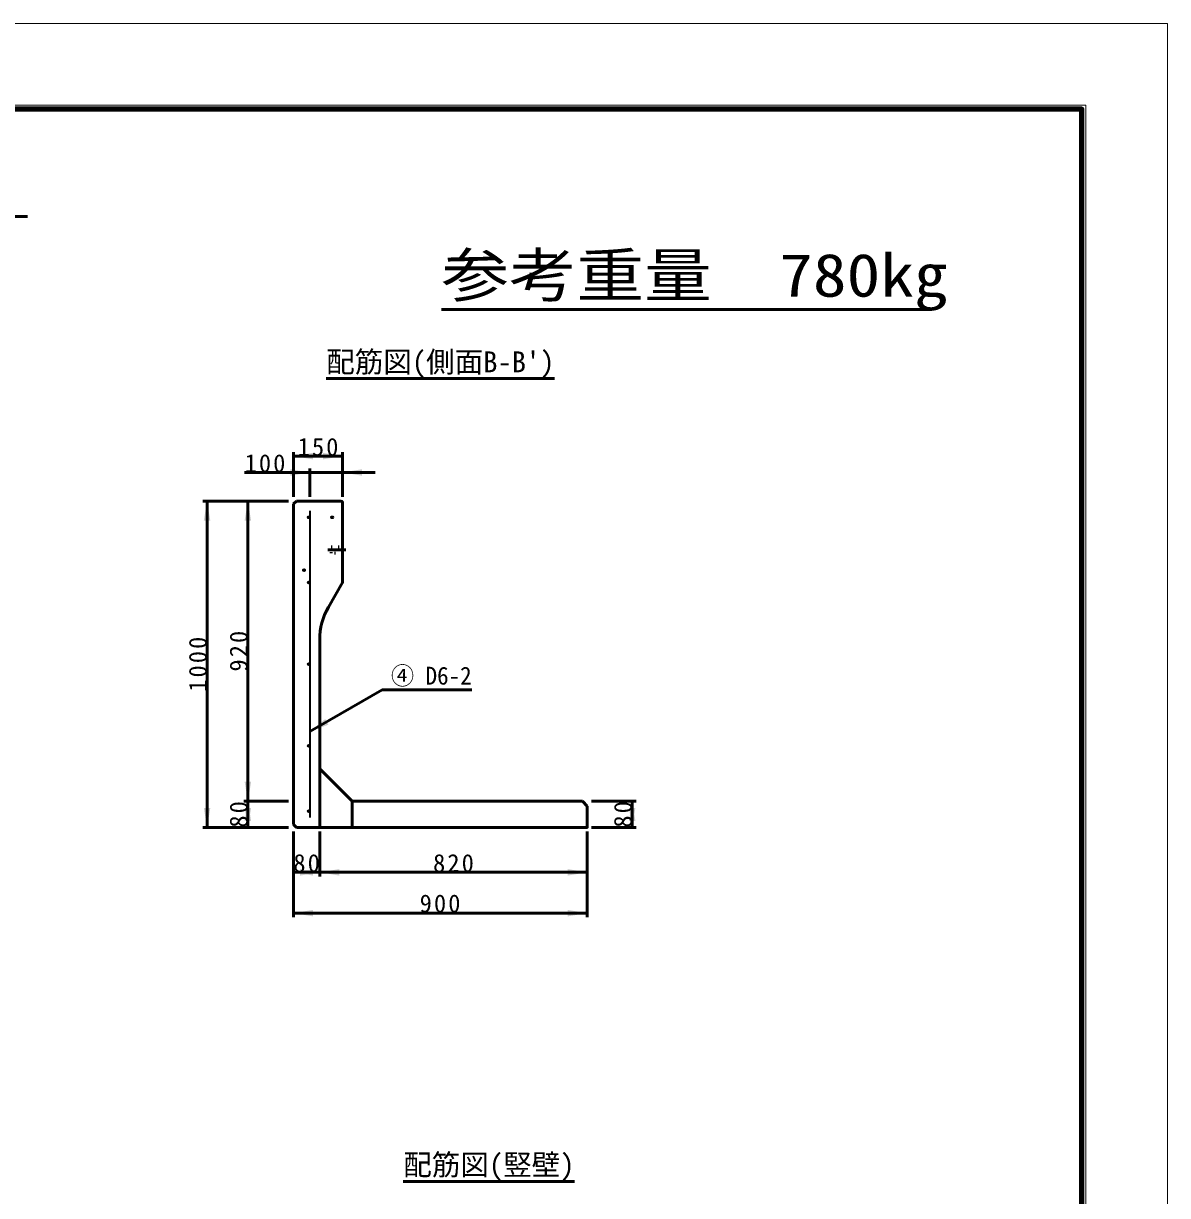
# Model space of a CAD drawing. Units: millimetres, scale not verified, with parts at other scales. Extents: x -2102 to 2102, y -1485 to 1485.
# Drawn here: x 700 to 2102, y 49 to 1485 of the extents above; entities that cross this region are included whole.
import ezdxf
from ezdxf.enums import TextEntityAlignment as Align

# ---------------------------------------------------------------- set-up
doc = ezdxf.new("R2010")
doc.units = ezdxf.units.MM
doc.header["$LTSCALE"] = 5
doc.linetypes.add('DOTTED', pattern=[1.75, 0.25, -1.5])
doc.linetypes.add('LONG_DASHED_DOTTED', pattern=[15.25, 12, -1.5, 0.25, -1.5])
doc.layers.add('0-0_V-nasSTD', color=7, linetype='Continuous', lineweight=50)
doc.layers.add('0-1_0', color=7, linetype='Continuous', lineweight=100)
doc.styles.add('ＭＳ ゴシック', font='')
doc.styles.get('ＭＳ ゴシック').set_extended_font_data('MS Gothic')

msp = doc.modelspace()

# ---------------------------------------------------------------- linework, layer by layer
at = {"layer": '0-0_V-nasSTD'}
for p, q in [((-705.024, 1248.465), (705.024, 1248.465)), ((1071.294, 1049.781), (1351.294, 1049.781)), ((1031.294, 959.781), (1031.294, 904.781)), ((1091.294, 954.781), (1031.294, 954.781)), ((1091.294, 959.781), (1091.294, 904.781)), ((971.294, 934.781), (1051.294, 934.781)), ((1051.294, 939.781), (1051.294, 904.781)), ((1051.294, 934.781), (1091.294, 934.781)), ((1091.294, 934.781), (1131.294, 934.781)), ((1025.281, 899.781), (920.281, 899.781)), ((925.281, 899.781), (925.281, 499.781)), ((1034.894, 899.781), (1031.294, 896.181)), ((1031.294, 896.181), (1031.294, 503.381)), ((1089.294, 899.781), (1034.894, 899.781)), ((1063.294, 729.847), (1063.294, 499.781)), ((1063.294, 571.781), (1103.294, 531.781)), ((1025.281, 531.781), (970.281, 531.781)), ((975.281, 531.781), (975.281, 499.781)), ((1103.294, 531.781), (1385.294, 531.781)), ((1103.294, 499.781), (1103.294, 531.781)), ((1385.294, 531.781), (1391.294, 525.781)), ((1451.294, 531.781), (1396.294, 531.781)), ((1446.294, 531.781), (1446.294, 499.781)), ((1031.294, 503.381), (1034.894, 499.781)), ((1025.281, 499.781), (920.281, 499.781)), ((1031.294, 389.781), (1031.294, 494.781)), ((1063.294, 439.781), (1063.294, 494.781)), ((1391.294, 389.781), (1391.294, 494.781)), ((1451.294, 499.781), (1396.294, 499.781)), ((1063.294, 444.781), (1031.294, 444.781)), ((1391.294, 394.781), (1031.294, 394.781)), ((1165.694, 65.981), (1375.694, 65.981))]:
    msp.add_line(p, q, dxfattribs=at)
at = {"layer": '0-0_V-nasSTD', "lineweight": 35}
msp.add_line((1051.294, 887.781), (1051.294, 511.781), dxfattribs=at)
at = {"layer": '0-0_V-nasSTD', "linetype": 'LONG_DASHED_DOTTED'}
msp.add_line((1073.294, 839.781), (1095.294, 839.781), dxfattribs=at)
at = {"layer": '0-0_V-nasSTD', "linetype": 'DOTTED'}
for p, q in [((1077.294, 835.781), (1077.294, 843.781)), ((1077.294, 843.781), (1091.294, 843.781)), ((1091.294, 835.781), (1077.294, 835.781))]:
    msp.add_line(p, q, dxfattribs=at)
at = {"layer": '0-0_V-nasSTD', "lineweight": 18}
for points in [[(-2102.5, -1485), (-2102.5, 1485), (2102.5, 1485), (2102.5, -1485)], [(-2002.5, -1385), (-2002.5, 1385), (2002.5, 1385), (2002.5, -1385)]]:
    msp.add_lwpolyline(points, close=True, dxfattribs=at)
at = {"layer": '0-0_V-nasSTD', "lineweight": 100}
msp.add_lwpolyline([(1997.5, -1380), (1997.5, 1380), (-1997.5, 1380)], dxfattribs=at)
at = {"layer": '0-0_V-nasSTD'}
for points in [[(975.281, 899.781), (975.281, 531.781), (975.281, 499.781)], [(1091.294, 897.781), (1091.294, 799.781), (1074.012, 769.847)], [(1051.294, 617.181), (1139.785, 668.272), (1249.785, 668.272)], [(1034.894, 499.781), (1391.294, 499.781), (1391.294, 525.781)], [(1391.294, 444.781), (1063.294, 444.781), (1031.294, 444.781)]]:
    msp.add_lwpolyline(points, dxfattribs=at)
at = {"layer": '0-0_V-nasSTD', "lineweight": 35}
for centre in [(1050.094, 879.781), (1078.494, 879.781), (1044.094, 814.981), (1050.094, 799.781), (1050.094, 699.781), (1050.094, 599.781), (1050.094, 519.781)]:
    msp.add_circle(centre, 1.2, dxfattribs=at)
at = {"layer": '0-0_V-nasSTD'}
for centre, radius, start, end in [((1089.294, 897.781), 2, 0, 90), ((1143.294, 729.847), 80, 150, 180)]:
    msp.add_arc(centre, radius, start, end, dxfattribs=at)
for points in [[(1031.294, 954.781), (1055.294, 954.781), (1055.294, 958.781)], [(1031.294, 954.781), (1055.294, 950.781), (1055.294, 954.781)], [(1067.294, 954.781), (1067.294, 958.781), (1091.294, 954.781)], [(1067.294, 950.781), (1067.294, 954.781), (1091.294, 954.781)], [(1027.294, 934.781), (1027.294, 938.781), (1051.294, 934.781)], [(1027.294, 930.781), (1027.294, 934.781), (1051.294, 934.781)], [(1091.294, 934.781), (1115.294, 934.781), (1115.294, 938.781)], [(1091.294, 934.781), (1115.294, 930.781), (1115.294, 934.781)], [(921.281, 875.781), (925.281, 875.781), (925.281, 899.781)], [(925.281, 875.781), (925.281, 899.781), (929.281, 875.781)], [(971.281, 875.781), (975.281, 875.781), (975.281, 899.781)], [(975.281, 875.781), (975.281, 899.781), (979.281, 875.781)], [(1051.294, 617.181), (1070.079, 632.645), (1072.079, 629.181)], [(1051.294, 617.181), (1072.079, 629.181), (1074.079, 625.717)], [(971.281, 555.781), (975.281, 531.781), (975.281, 555.781)], [(975.281, 531.781), (975.281, 555.781), (979.281, 555.781)], [(971.281, 507.781), (975.281, 507.781), (975.281, 531.781)], [(975.281, 507.781), (975.281, 531.781), (979.281, 507.781)], [(1442.294, 507.781), (1446.294, 507.781), (1446.294, 531.781)], [(1446.294, 507.781), (1446.294, 531.781), (1450.294, 507.781)], [(921.281, 523.781), (925.281, 499.781), (925.281, 523.781)], [(925.281, 499.781), (925.281, 523.781), (929.281, 523.781)], [(971.281, 523.781), (975.281, 499.781), (975.281, 523.781)], [(975.281, 499.781), (975.281, 523.781), (979.281, 523.781)], [(1442.294, 523.781), (1446.294, 499.781), (1446.294, 523.781)], [(1446.294, 499.781), (1446.294, 523.781), (1450.294, 523.781)], [(1031.294, 444.781), (1055.294, 444.781), (1055.294, 448.781)], [(1039.294, 444.781), (1039.294, 448.781), (1063.294, 444.781)], [(1063.294, 444.781), (1087.294, 444.781), (1087.294, 448.781)], [(1367.294, 444.781), (1367.294, 448.781), (1391.294, 444.781)], [(1031.294, 444.781), (1055.294, 440.781), (1055.294, 444.781)], [(1039.294, 440.781), (1039.294, 444.781), (1063.294, 444.781)], [(1063.294, 444.781), (1087.294, 440.781), (1087.294, 444.781)], [(1367.294, 440.781), (1367.294, 444.781), (1391.294, 444.781)], [(1031.294, 394.781), (1055.294, 394.781), (1055.294, 398.781)], [(1031.294, 394.781), (1055.294, 390.781), (1055.294, 394.781)], [(1367.294, 394.781), (1367.294, 398.781), (1391.294, 394.781)], [(1367.294, 390.781), (1367.294, 394.781), (1391.294, 394.781)]]:
    msp.add_solid(points, dxfattribs=at)
at = {"layer": '0-1_0', "lineweight": 50}
msp.add_line((1212.469, 1134.328), (1813.669, 1134.328), dxfattribs=at)

# ---------------------------------------------------------------- texts
at = {"layer": '0-0_V-nasSTD', "style": 'ＭＳ ゴシック'}
for s, height, width, p in [('参考重量\u3000780kg', 52.79, 1.15, (1212.469, 1134.328)), ('④ D6-2', 21.85, 0.95, (1150.673, 668.272))]:
    msp.add_text(s, height=height, dxfattribs=dict(at, width=width)).set_placement(p, align=Align.BOTTOM_LEFT)
for s, p in [("配筋図(側面B-B')", (1071.294, 1049.781)), ('配筋図(竪壁)', (1165.694, 65.981))]:
    msp.add_text(s, height=25.66, dxfattribs=at).set_placement(p, align=Align.BOTTOM_LEFT)
at = {"layer": '0-0_V-nasSTD', "char_height": 21.99, "attachment_point": 7, "style": 'ＭＳ ゴシック'}
for s, insert in [('\\T1.17;150', (1036.294, 954.781)), ('\\T1.17;100', (971.294, 934.781)), ('\\T1.17;80', (1031.044, 444.781)), ('\\T1.17;820', (1202.294, 444.781)), ('\\T1.17;900', (1185.85, 395.321))]:
    msp.add_mtext(s, dxfattribs=dict(at, insert=insert))
at = {"layer": '0-0_V-nasSTD', "char_height": 21.99, "attachment_point": 7, "rotation": 90, "style": 'ＭＳ ゴシック'}
for s, insert in [('\\T1.17;920', (975.281, 690.781)), ('\\T1.17;1000', (925.281, 666.031)), ('\\T1.17;80', (975.281, 499.53)), ('\\T1.17;80', (1446.294, 499.53))]:
    msp.add_mtext(s, dxfattribs=dict(at, insert=insert))

doc.saveas('drawing.dxf')
